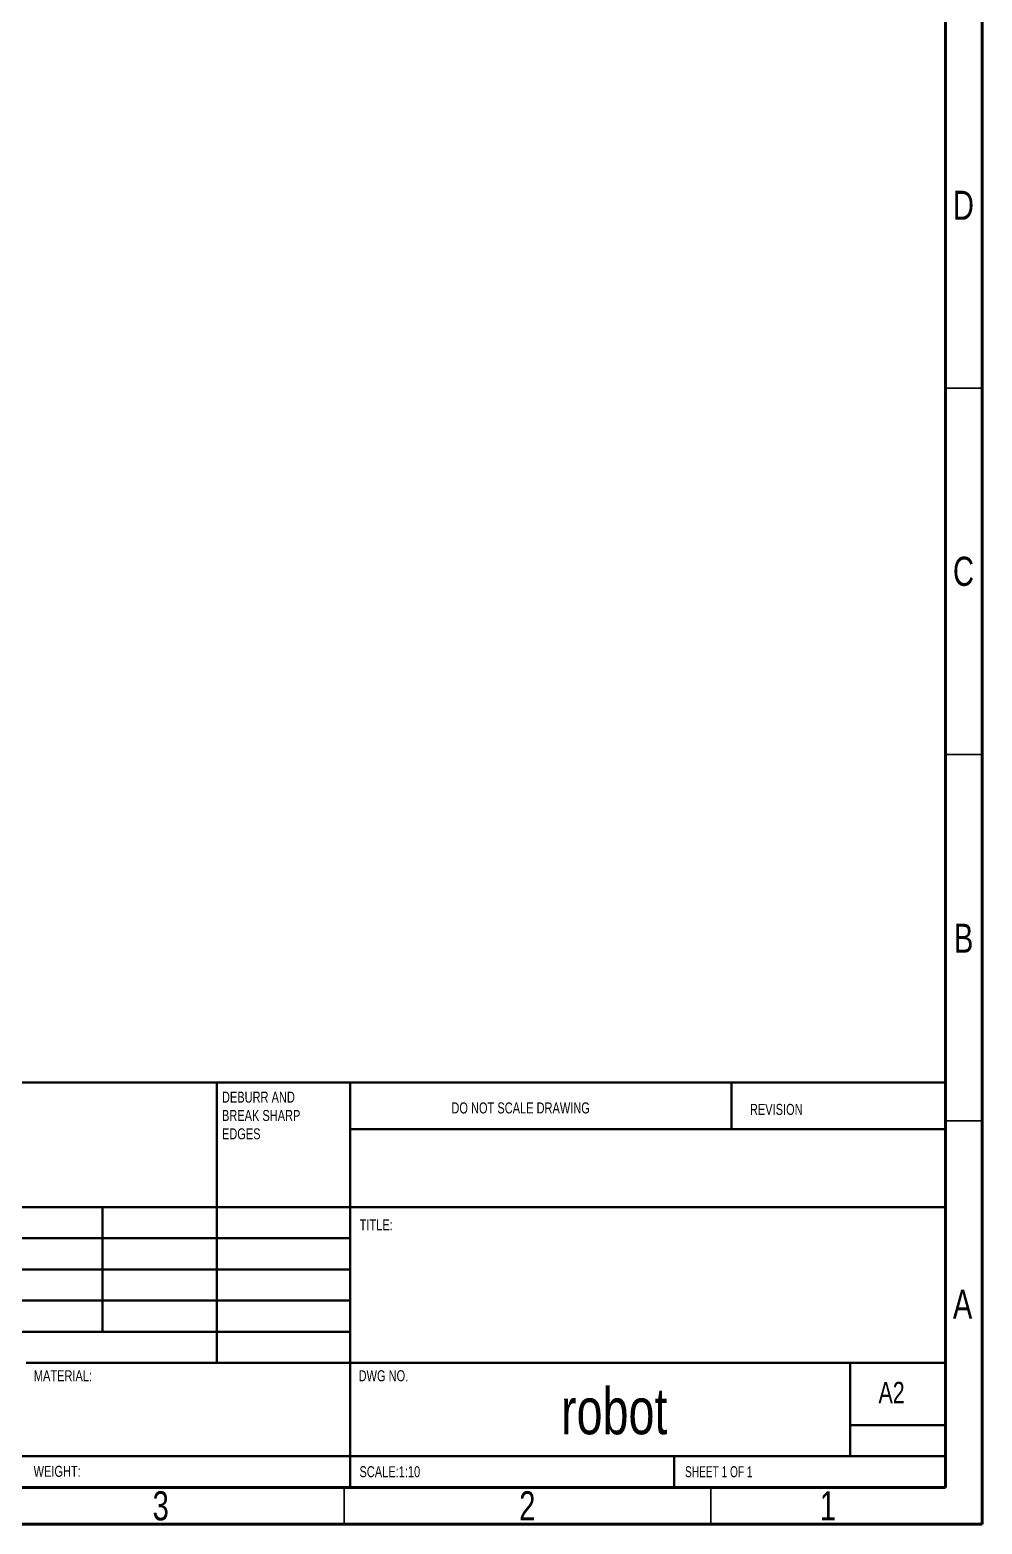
# Model space of a CAD drawing. Header units: millimetres. Extents: x 0.015 to 0.589, y 0.005 to 0.415.
# Drawn here: x 0.4591 to 0.589, y 0.005 to 0.2089 of the extents above; entities that cross this region are included whole.
import ezdxf

# ---------------------------------------------------------------- set-up
doc = ezdxf.new("R2010")
doc.units = ezdxf.units.MM
doc.styles.add('SLDTEXTSTYLE0', font='TXT', dxfattribs={"width": 0.75})
doc.styles.add('SLDTEXTSTYLE2', font='TXT', dxfattribs={"width": 0.6875})

# ---------------------------------------------------------------- blocks, each defined once
blk = doc.blocks.new('SW_NOTE_0_1')
at = {"color": 0, "linetype": 'Continuous', "lineweight": 0, "char_height": 0.0015, "attachment_point": 1, "style": 'SLDTEXTSTYLE0'}
for s, insert in [('DEBURR AND', (0, 0.00193)), ('BREAK SHARP', (0, -0.00057)), ('EDGES', (0, -0.00307))]:
    blk.add_mtext(s, dxfattribs=dict(at, insert=insert))

msp = doc.modelspace()

# ---------------------------------------------------------------- linework, layer by layer
at = {"color": 7, "linetype": 'Continuous', "lineweight": 70}
for p, q in [((0.589, 0.415), (0.589, 0.005)), ((0.584, 0.41), (0.584, 0.01)), ((0.584, 0.01), (0.02, 0.01)), ((0.589, 0.005), (0.015, 0.005))]:
    msp.add_line(p, q, dxfattribs=at)
at = {"color": 7, "linetype": 'Continuous', "lineweight": 35}
for p, q in [((0.584, 0.16), (0.589, 0.16)), ((0.584, 0.11), (0.589, 0.11)), ((0.584, 0.06), (0.589, 0.06)), ((0.502, 0.01), (0.502, 0.005)), ((0.552, 0.01), (0.552, 0.005))]:
    msp.add_line(p, q, dxfattribs=at)
at = {"color": 7, "linetype": 'Continuous', "lineweight": 50}
for p, q in [((0.404, 0.06525), (0.584, 0.06525)), ((0.4846, 0.06525), (0.4846, 0.027)), ((0.5028, 0.06525), (0.5028, 0.01)), ((0.5548, 0.05887), (0.5548, 0.06525)), ((0.584, 0.05887), (0.5028, 0.05887)), ((0.584, 0.04825), (0.404, 0.04825)), ((0.469, 0.03125), (0.469, 0.04825)), ((0.5028, 0.044), (0.404, 0.044)), ((0.5028, 0.03975), (0.404, 0.03975)), ((0.5028, 0.0355), (0.404, 0.0355)), ((0.5028, 0.03125), (0.404, 0.03125)), ((0.4586, 0.027), (0.584, 0.027)), ((0.571, 0.01425), (0.571, 0.027)), ((0.584, 0.0185), (0.571, 0.0185)), ((0.404, 0.01425), (0.584, 0.01425)), ((0.547, 0.01), (0.547, 0.01425))]:
    msp.add_line(p, q, dxfattribs=at)

# ---------------------------------------------------------------- block references
at = {"color": 7, "linetype": 'Continuous', "lineweight": 0}
msp.add_blockref('SW_NOTE_0_1', (0.48531, 0.06207), dxfattribs=at)

# ---------------------------------------------------------------- texts
for s, insert, char_height, attachment_point, style in [('D', (0.58645, 0.18692), 0.00397, 2, 'SLDTEXTSTYLE0'), ('C', (0.58646, 0.13698), 0.00397, 2, 'SLDTEXTSTYLE0'), ('B', (0.58647, 0.08692), 0.00397, 2, 'SLDTEXTSTYLE0'), ('DO NOT SCALE DRAWING', (0.51661, 0.06253), 0.0015, 1, 'SLDTEXTSTYLE0'), ('REVISION', (0.55733, 0.06233), 0.0015, 1, 'SLDTEXTSTYLE0'), ('TITLE:', (0.50409, 0.04658), 0.0015, 1, 'SLDTEXTSTYLE0'), ('A', (0.58634, 0.03698), 0.00397, 2, 'SLDTEXTSTYLE0'), ('MATERIAL:', (0.45965, 0.02599), 0.0015, 1, 'SLDTEXTSTYLE0'), ('DWG NO.', (0.50395, 0.02599), 0.0015, 1, 'SLDTEXTSTYLE0'), ('robot', (0.53882, 0.02361), 0.00635, 2, 'SLDTEXTSTYLE0'), ('A2', (0.57487, 0.02441), 0.00291, 1, 'SLDTEXTSTYLE0'), ('WEIGHT:', (0.45962, 0.01295), 0.001499, 1, 'SLDTEXTSTYLE0'), ('SCALE:1:10', (0.50407, 0.0129), 0.0015, 1, 'SLDTEXTSTYLE0'), ('SHEET 1 OF 1', (0.54848, 0.0129), 0.0015, 1, 'SLDTEXTSTYLE2'), ('3', (0.47696, 0.00948), 0.00397, 2, 'SLDTEXTSTYLE0'), ('2', (0.52696, 0.00948), 0.00397, 2, 'SLDTEXTSTYLE0'), ('1', (0.56796, 0.00948), 0.00397, 2, 'SLDTEXTSTYLE0')]:
    msp.add_mtext(s, dxfattribs=dict(at, insert=insert, char_height=char_height, attachment_point=attachment_point, style=style))

doc.saveas('drawing.dxf')
